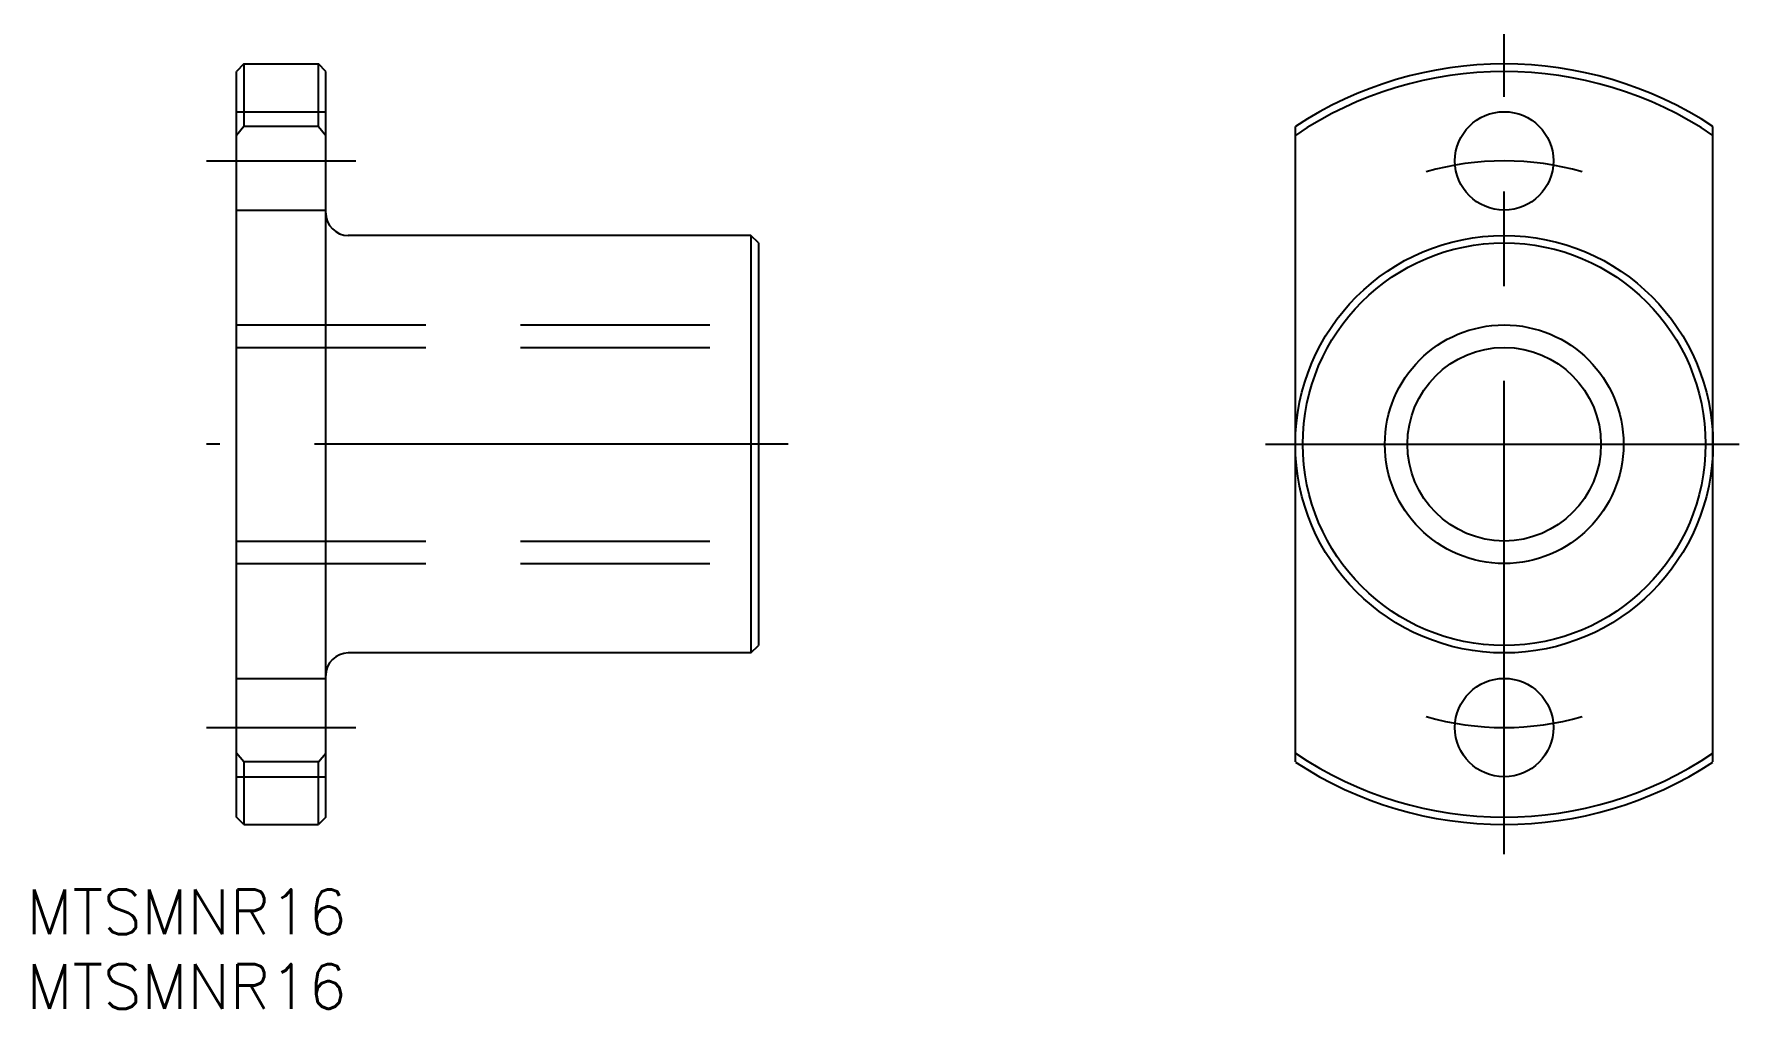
# Model space of a CAD drawing. Extents: x -99 to 16, y -38 to 28.
import ezdxf

# ---------------------------------------------------------------- set-up
doc = ezdxf.new("R2010")
doc.units = 0
doc.linetypes.add('CENTER', pattern=[50.8, 31.75, -6.35, 6.35, -6.35])
doc.linetypes.add('DASHED', pattern=[19.05, 12.7, -6.35])
doc.layers.get('0').update_dxf_attribs({"linetype": 'CONTINUOUS'})
doc.layers.add('CENTER', color=1, linetype='CENTER')
doc.styles.get("Standard").update_dxf_attribs({"font": 'txt.shx', "height": 3, "bigfont": 'bigfont.shx'})

msp = doc.modelspace()

# ---------------------------------------------------------------- linework, layer by layer
at = {"color": 7, "linetype": 'CONTINUOUS'}
for p, q in [((-84.5, 25.5), (-85, 25)), ((-84.5, 25.5), (-79.5, 25.5)), ((-84.5, 25.5), (-84.5, 21.31)), ((-79, 25), (-79.5, 25.5)), ((-79.5, 21.31), (-79.5, 25.5)), ((-85, -25), (-85, 25)), ((-79, -25), (-79, 25)), ((-84.5, 21.31), (-85, 20.71)), ((-79.5, 21.31), (-84.5, 21.31)), ((-79.5, 21.31), (-79, 20.71)), ((-14, -21.31), (-14, 21.31)), ((14, -21.31), (14, 21.31)), ((-50.5, 14), (-77.5, 14)), ((-50, 13.5), (-50.5, 14)), ((-50.5, 14), (-50.5, -14)), ((-50, 13.5), (-50, -13.5)), ((-50.5, -14), (-50, -13.5)), ((-50.5, -14), (-77.5, -14)), ((-84.5, -21.31), (-85, -20.71)), ((-79.5, -21.31), (-84.5, -21.31)), ((-84.5, -21.31), (-84.5, -25.5)), ((-79.5, -21.31), (-79, -20.71)), ((-79.5, -25.5), (-79.5, -21.31)), ((-84.5, -25.5), (-85, -25)), ((-79, -25), (-79.5, -25.5)), ((-84.5, -25.5), (-79.5, -25.5))]:
    msp.add_line(p, q, dxfattribs=at)
at = {"color": 3, "linetype": 'DASHED'}
for p, q in [((-85, 22.3), (-79, 22.3)), ((-85, 15.7), (-79, 15.7)), ((-85, 8), (-50, 8)), ((-85, 6.49), (-50, 6.49)), ((-85, -6.49), (-50, -6.49)), ((-85, -8), (-50, -8)), ((-85, -15.7), (-79, -15.7)), ((-85, -22.3), (-79, -22.3))]:
    msp.add_line(p, q, dxfattribs=at)
at = {"color": 7, "linetype": 'CONTINUOUS'}
for centre, radius in [((0, 19), 3.3), ((0, 0), 14), ((0, 0), 13.5), ((0, 0), 6.49), ((0, -19), 3.3)]:
    msp.add_circle(centre, radius, dxfattribs=at)
at = {"color": 3, "linetype": 'CONTINUOUS'}
msp.add_circle((0, 0), 8, dxfattribs=at)
at = {"color": 7, "linetype": 'CONTINUOUS'}
for centre, radius, start, end in [((0, 0), 25.5, 56.7002, 123.2998), ((0, 0), 25, 55.9442, 124.0558), ((-77.5, 15.5), 1.5, 180, 270), ((-77.5, -15.5), 1.5, 90, 180), ((0, 0), 25, 235.9442, 304.0558), ((0, 0), 25.5, 236.7002, 303.2998)]:
    msp.add_arc(centre, radius, start, end, dxfattribs=at)
at = {"layer": 'CENTER', "color": 1, "linetype": 'CENTER'}
for p, q in [((0, -27.5), (0, 27.5)), ((-87, 19), (-77, 19)), ((-48, 0), (-87, 0)), ((-16, 0), (16, 0)), ((-87, -19), (-77, -19))]:
    msp.add_line(p, q, dxfattribs=at)
for start, end in [(74.0049, 105.9951), (254.0049, 285.9951)]:
    msp.add_arc((0, 0), 19, start, end, dxfattribs=at)

# ---------------------------------------------------------------- texts
at = {"color": 7, "linetype": 'CONTINUOUS'}
for p in [(-99.07, -32.86), (-99.07, -37.86)]:
    msp.add_text('MTSMNR16', height=3, dxfattribs=at).set_placement(p)

doc.saveas('drawing.dxf')
